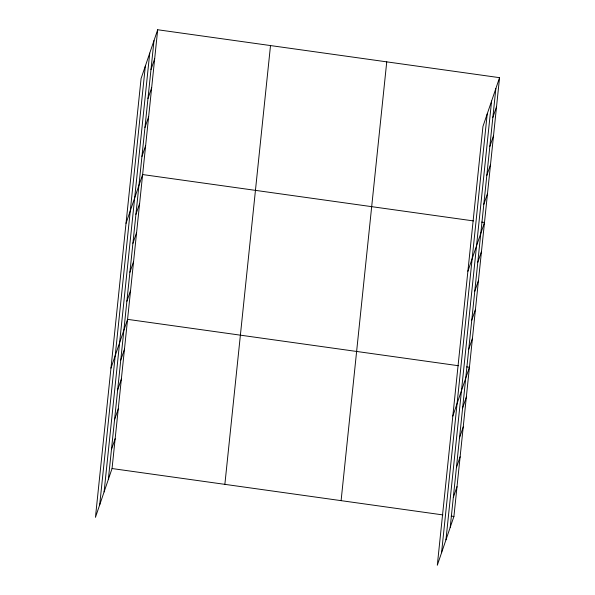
<?xml version="1.0" encoding="UTF-8"?>
<svg xmlns="http://www.w3.org/2000/svg" width="595" height="595" viewBox="0 0 595 595"><rect width="100%" height="100%" fill="white"/><g stroke="black" fill="none" stroke-linecap="round" stroke-linejoin="round"><path stroke-width="0.89" d="M99.7 504.82L145.344 66.023M104.095 491.924L149.732 53.133M108.35 479.414L153.993 40.616M157.69 29.75L141.082 78.54L95.445 517.33L112.053 468.54L157.69 29.75L499.555 77.67L453.918 516.46L437.31 565.25L482.947 126.46L499.555 77.67M224.865 484.36L270.509 45.562M341.099 500.648L386.743 61.858M441.564 552.733L487.208 113.942M445.96 539.844L491.596 101.046M450.214 527.326L495.858 88.536M150.981 69.578L154.678 58.712M147.969 98.539L151.666 87.673M144.957 127.501L148.653 116.627M141.945 156.455L145.641 145.589M126.021 223.341L142.629 174.551L473.486 220.924M135.92 214.379L139.617 203.512M132.908 243.34L136.605 232.474M129.896 272.302L133.592 261.436M126.884 301.263L130.58 290.39M110.96 368.141L127.568 319.351L458.425 365.724M120.77 360.057L124.467 349.191M117.661 389.896L121.365 379.03M114.56 419.735L118.256 408.869M111.458 449.575L115.155 438.708M492.846 117.49L496.542 106.624M489.834 146.452L493.53 135.586M486.822 175.413L490.518 164.547M483.809 204.375L487.506 193.509M467.886 271.261L484.494 222.471L481.742 222.084M477.785 262.298L481.481 251.432M474.773 291.252L478.469 280.386M471.761 320.214L475.457 309.348M468.748 349.176L472.445 338.31M452.825 416.061L469.433 367.271L466.681 366.884M462.635 407.977L466.331 397.11M459.526 437.816L463.23 426.95M456.424 467.648L460.121 456.781M453.323 497.487L457.02 486.621M112.053 468.54L442.911 514.92M451.166 516.073L453.918 516.46"/></g></svg>
